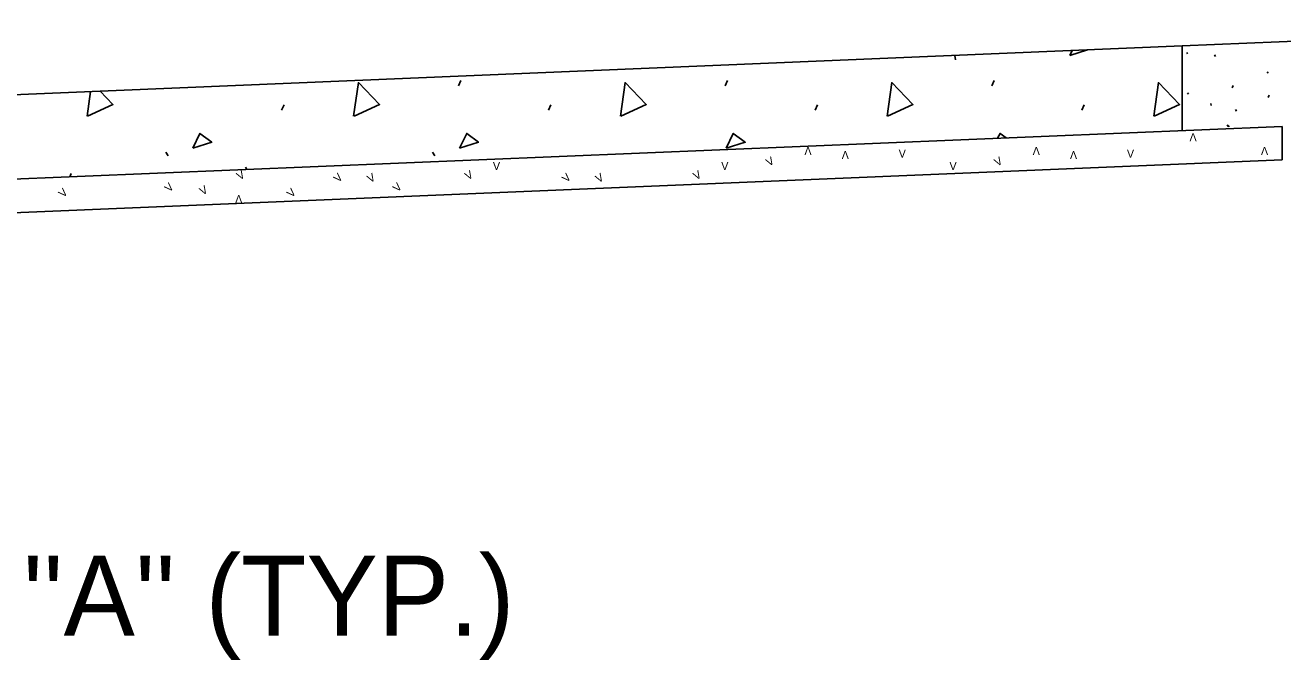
# Model space of a CAD drawing. Extents: x 997.6 to 1037, y 998.9 to 1022.7.
# Drawn here: x 1014.717 to 1017.862, y 1011.34 to 1012.927 of the extents above; entities that cross this region are included whole.
import ezdxf

# ---------------------------------------------------------------- set-up
doc = ezdxf.new("R2010")
doc.units = 0
doc.layers.add('Level 1', color=7, linetype='Continuous')

msp = doc.modelspace()

# ---------------------------------------------------------------- linework, layer by layer
at = {"layer": 'Level 1'}
for p, q in [((1017.6097, 1012.8746), (1018.8597, 1012.9267)), ((1011.6162, 1012.6248), (1017.6097, 1012.8746)), ((1017.6097, 1012.6632), (1017.6097, 1012.8746)), ((1017.6211, 1012.8585), (1017.6234, 1012.855)), ((1017.0417, 1012.8509), (1017.043, 1012.84)), ((1017.691, 1012.8522), (1017.6934, 1012.8486)), ((1017.8227, 1012.8101), (1017.8252, 1012.8065)), ((1015.8004, 1012.7747), (1015.8063, 1012.7881)), ((1016.4671, 1012.7747), (1016.473, 1012.7881)), ((1017.1337, 1012.7747), (1017.1397, 1012.7881)), ((1017.7347, 1012.7703), (1017.7371, 1012.7757)), ((1017.6232, 1012.7575), (1017.6257, 1012.754)), ((1017.6819, 1012.7312), (1017.6825, 1012.7258)), ((1017.8247, 1012.7461), (1017.8271, 1012.7514)), ((1015.3587, 1012.7141), (1015.3647, 1012.7274)), ((1016.0254, 1012.7141), (1016.0313, 1012.7274)), ((1016.6921, 1012.7141), (1016.698, 1012.7274)), ((1017.3587, 1012.7141), (1017.3647, 1012.7274)), ((1017.7433, 1012.7155), (1017.7457, 1012.7119)), ((1011.6162, 1012.4134), (1017.8597, 1012.6736)), ((1017.7223, 1012.6774), (1017.7247, 1012.6738)), ((1017.7247, 1012.676), (1017.727, 1012.6725)), ((1017.8597, 1012.5901), (1017.8597, 1012.6736)), ((1015.0688, 1012.6091), (1015.0747, 1012.6002)), ((1015.7355, 1012.6091), (1015.7414, 1012.6002)), ((1011.6197, 1012.3301), (1017.8597, 1012.5901)), ((1014.8289, 1012.5472), (1014.8327, 1012.5557)), ((1015.2682, 1012.5714), (1015.2719, 1012.5657))]:
    msp.add_line(p, q, dxfattribs=at)
for points in [[(1017.3732, 1012.8647), (1017.3294, 1012.851)], [(1017.3294, 1012.851), (1017.3352, 1012.8632)], [(1014.8721, 1012.6988), (1014.8807, 1012.7608)], [(1014.9047, 1012.7618), (1014.9368, 1012.7287), (1014.8735, 1012.6993)], [(1015.5387, 1012.6988), (1015.5505, 1012.7833), (1015.6035, 1012.7287), (1015.5402, 1012.6993)], [(1016.2054, 1012.6988), (1016.2172, 1012.7833), (1016.2702, 1012.7287), (1016.2068, 1012.6993)], [(1016.8721, 1012.6988), (1016.8838, 1012.7833), (1016.9368, 1012.7287), (1016.8735, 1012.6993)], [(1017.5387, 1012.6988), (1017.5505, 1012.7833), (1017.6035, 1012.7287), (1017.5402, 1012.6993)], [(1015.1368, 1012.6193), (1015.1545, 1012.6563), (1015.1841, 1012.6342), (1015.1368, 1012.6193)], [(1015.8034, 1012.6193), (1015.8212, 1012.6563), (1015.8507, 1012.6342), (1015.8034, 1012.6193)], [(1016.4701, 1012.6193), (1016.4878, 1012.6563), (1016.5174, 1012.6342), (1016.4701, 1012.6193)], [(1017.1486, 1012.6439), (1017.1545, 1012.6563), (1017.1698, 1012.6448)]]:
    msp.add_lwpolyline(points, dxfattribs=at)

# ---------------------------------------------------------------- texts
for rotation, p in [(180, (1017.6461, 1012.6567)), (180, (1016.6834, 1012.6223)), (180, (1016.7766, 1012.612)), (180, (1017.2541, 1012.6223)), (180, (1017.3472, 1012.612)), (180, (1017.8247, 1012.6223)), (30, (1016.5767, 1012.5729)), (30, (1017.1474, 1012.5729)), (30, (1015.2533, 1012.5386)), (45, (1015.5003, 1012.532)), (30, (1015.5797, 1012.5317)), (30, (1015.824, 1012.5386)), (45, (1016.071, 1012.532)), (30, (1016.1504, 1012.5317)), (30, (1016.3947, 1012.5386)), (45, (1014.8129, 1012.4942)), (45, (1015.0778, 1012.5079)), (30, (1015.1606, 1012.5008)), (45, (1015.3836, 1012.4942)), (45, (1015.6485, 1012.5079)), (180, (1015.2603, 1012.502))]:
    msp.add_text('V', height=0.02, rotation=rotation, dxfattribs=at).set_placement(p)
for s, height, p in [('V', 0.02, (1016.9012, 1012.5954)), ('V', 0.02, (1017.4718, 1012.5954)), ('V', 0.02, (1015.8869, 1012.5645)), ('V', 0.02, (1016.4576, 1012.5645)), ('V', 0.02, (1017.0282, 1012.5645)), ("SEE DETAIL ''A'' (TYP.)", 0.2, (1013.0912, 1011.4006))]:
    msp.add_text(s, height=height, dxfattribs=at).set_placement(p)

doc.saveas('drawing.dxf')
